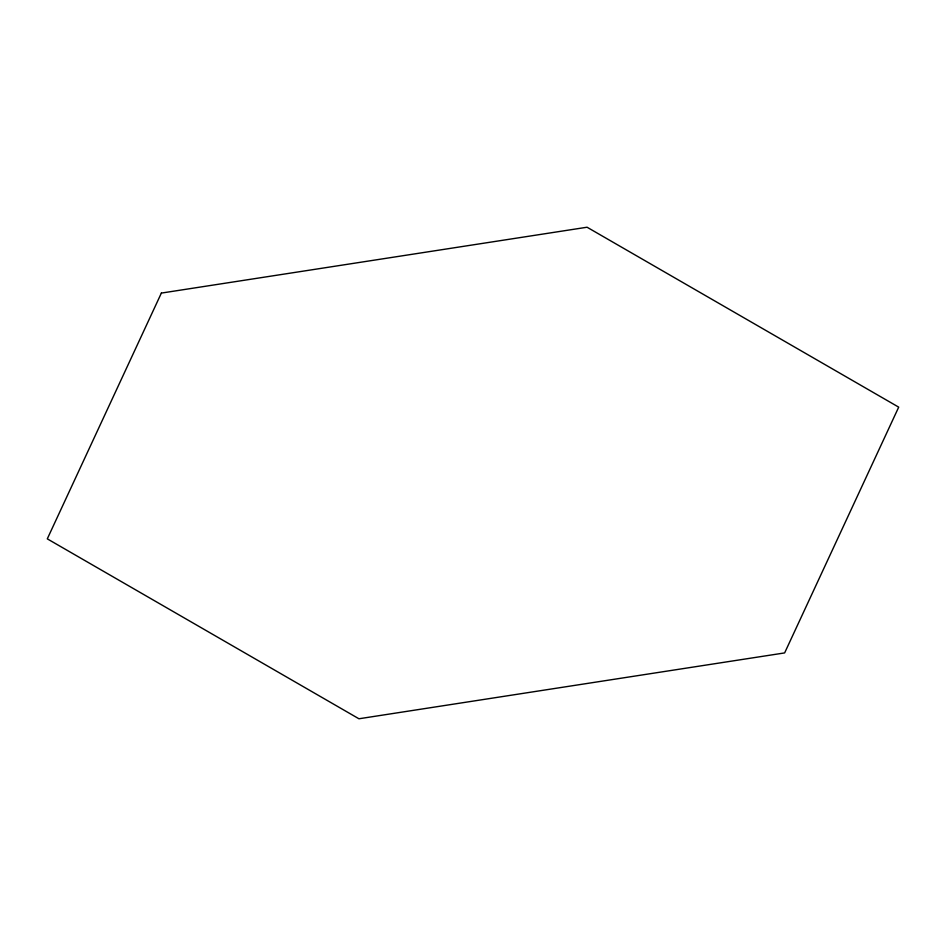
<?xml version="1.0" encoding="UTF-8"?>
<svg xmlns="http://www.w3.org/2000/svg" width="946" height="946" viewBox="0 0 946 946"><rect width="100%" height="100%" fill="white"/><g stroke="black" fill="none" stroke-linecap="round" stroke-linejoin="round"><path stroke-width="1.42" d="M161.364 293.083L47.3 538.853L358.936 718.771L784.636 652.917L898.7 407.147L587.064 227.229L161.364 293.083"/></g></svg>
